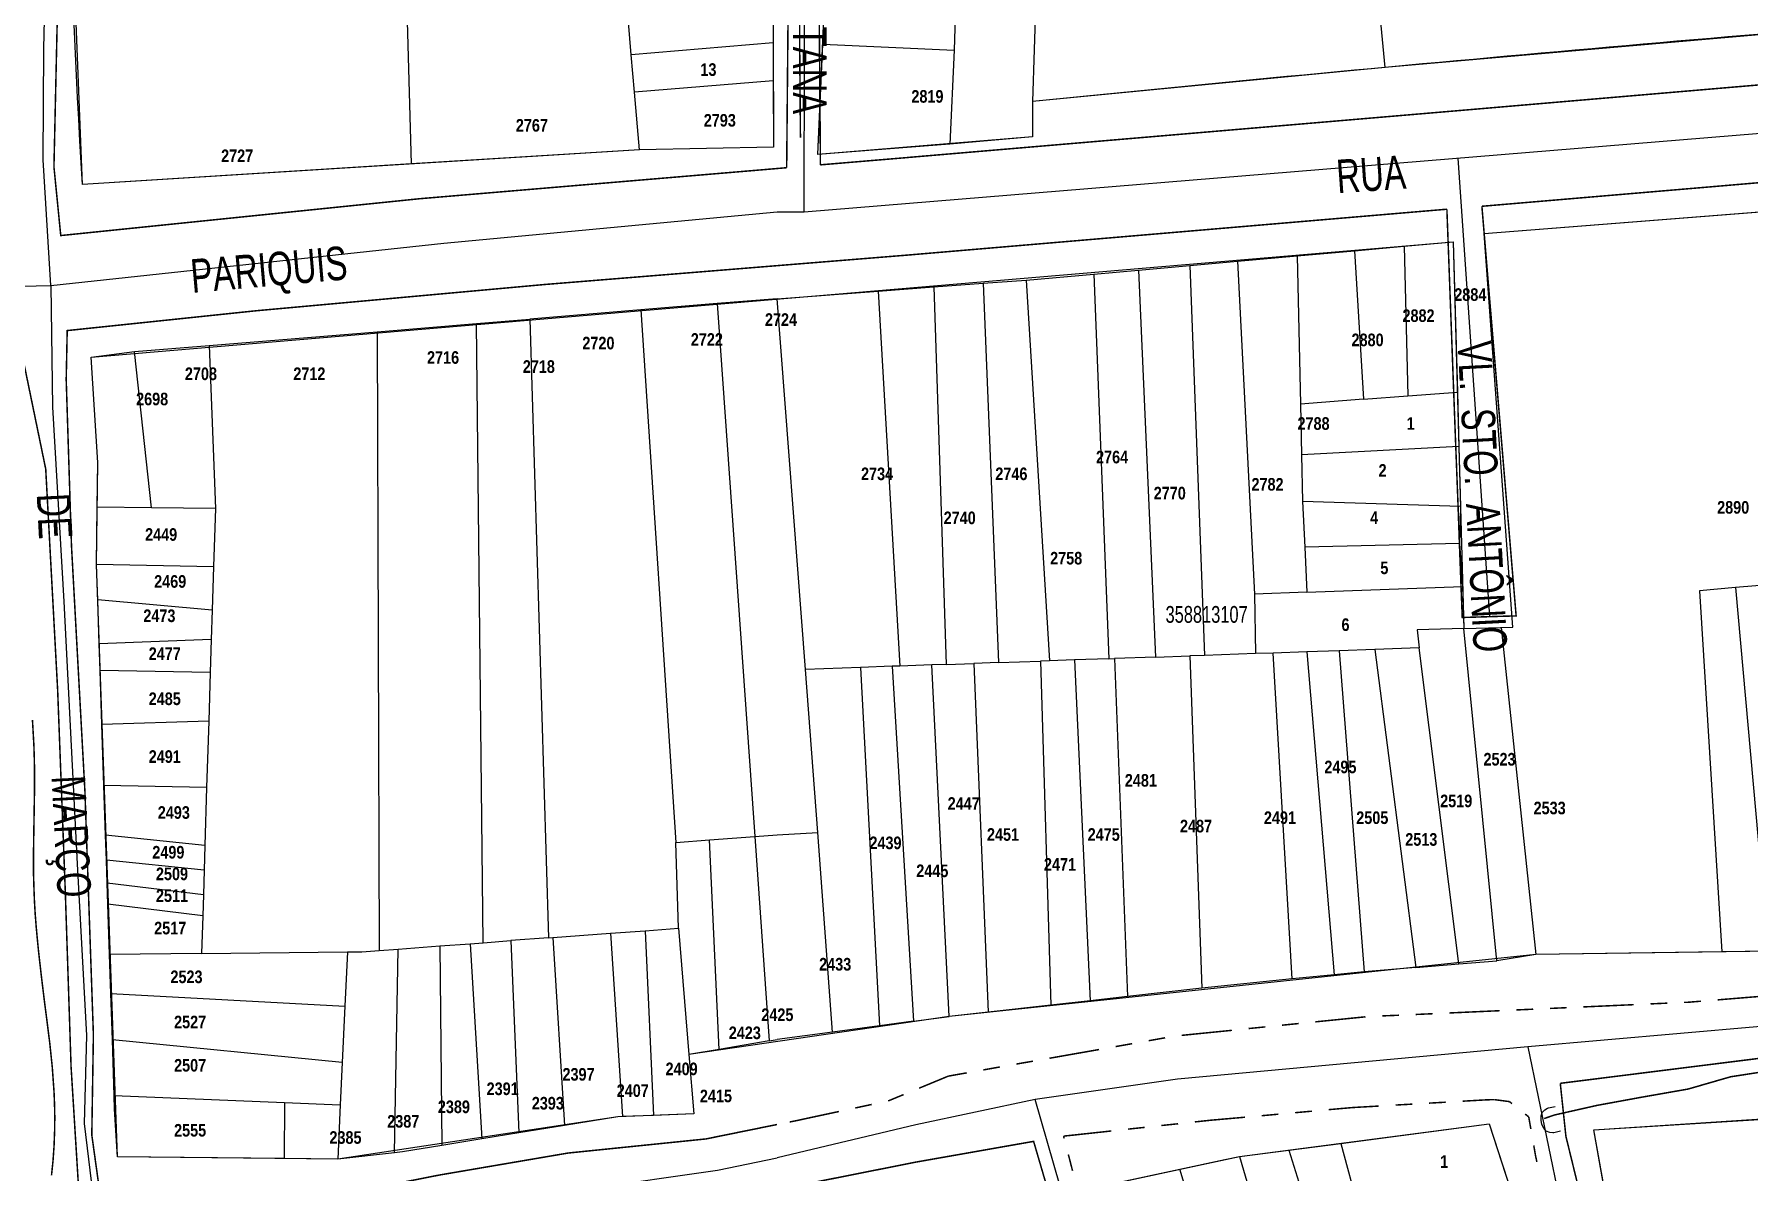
# Model space of a CAD drawing. Extents: x 201676 to 203188, y 4837754 to 4839005.
# Drawn here: x 202229.9 to 202434.2, y 4838535 to 4838670.6 of the extents above; entities that cross this region are included whole.
import ezdxf
from ezdxf.enums import TextEntityAlignment as Align

# ---------------------------------------------------------------- set-up
doc = ezdxf.new("R2010")
doc.units = 0
doc.header["$LTSCALE"] = 1.5
doc.header["$MEASUREMENT"] = 0
for name, pattern in [('PHANTOMX2', [5, 2.5, -0.5, 0.5, -0.5, 0.5, -0.5]), ('TRACO_05', [11, 7, -1, 0.5, -1, 0.5, -1]), ('TRACO_11', [8, 3, -1, 3, -1]), ('TRACO_25', [8, 3, -1, 1, -1, 1, -1])]:
    doc.linetypes.add(name, pattern=pattern)
for name, color, linetype in [('CD-MALHA-LOTES', 40, 'CONTINUOUS'), ('CD_TXT_QUADRA', 7, 'CONTINUOUS'), ('HD-CURSO-PERENE', 170, 'CONTINUOUS'), ('HD-VALAS-DRENOS', 170, 'TRACO_05'), ('RU-QUADRAS', 210, 'CONTINUOUS'), ('SV-EIXO-RUA-N-PAV', 6, 'CONTINUOUS'), ('SV-EIXO-RUA-PAV', 20, 'CONTINUOUS'), ('SV-PONTE-BUEIRO', 7, 'CONTINUOUS'), ('SV-RUA-NAO-PAV-S-GUIA-C-GUIA', 7, 'PHANTOMX2'), ('SV-RUA-PAVIM-S-GUIA-C-GUIA', 7, 'CONTINUOUS'), ('SV-TXT-RUA-N-PAV-S-GUIA-C-GUIA', 7, 'CONTINUOUS'), ('SV-TXT-RUA-PAV-S-GUIA-C-GUIA', 7, 'CONTINUOUS'), ('Th_NmrPort', 7, 'CONTINUOUS')]:
    doc.layers.add(name, color=color, linetype=linetype)
doc.styles.add('ARIAL', font='ARIAL.TTF')
doc.styles.get("Standard").update_dxf_attribs({"font": 'swisscbo.ttf'})

# ---------------------------------------------------------------- blocks, each defined once
blk = doc.blocks.new('COD119', base_point=(203168.731891, 4838570.090081))
at = {"layer": 'SV-PONTE-BUEIRO'}
blk.add_lwpolyline([(203167.221891, 4838568.090081), (203167.221891, 4838568.923414), (203167.221891, 4838569.048414), (203167.347724, 4838569.381748), (203167.599391, 4838569.756748), (203167.976891, 4838569.965081), (203168.480224, 4838570.090081), (203168.983558, 4838570.090081), (203169.486891, 4838569.965081), (203169.864391, 4838569.756748), (203170.116058, 4838569.381748), (203170.241891, 4838569.048414), (203170.241891, 4838568.923414), (203170.241891, 4838568.090081)], dxfattribs=at)

msp = doc.modelspace()

# ---------------------------------------------------------------- linework, layer by layer
at = {"layer": 'CD-MALHA-LOTES', "linetype": 'Continuous'}
for p, q in [((202386.62, 4838711.39), (202390.82, 4838666.65)), ((202350.37, 4838708.64), (202348.84, 4838662.6)), ((202273.59, 4838699.64), (202274.83, 4838655.16)), ((202235.68, 4838652.69), (202234.04, 4838693.97)), ((202323.86, 4838669.43), (202324.07, 4838674.28)), ((202301.05, 4838668.14), (202300.55, 4838674.01)), ((202317.93, 4838674.01), (202317.95, 4838669.57)), ((202339.68, 4838673.91), (202339.5, 4838668.71)), ((202448.1, 4838671.64), (202390.82, 4838666.65)), ((202317.95, 4838669.57), (202301.05, 4838668.14)), ((202301.43, 4838663.7), (202301.05, 4838668.14)), ((202317.95, 4838669.57), (202317.96, 4838665.06)), ((202323.29, 4838656.28), (202323.86, 4838669.43)), ((202323.86, 4838669.43), (202339.5, 4838668.71)), ((202339.5, 4838668.71), (202338.99, 4838657.5)), ((202390.82, 4838666.65), (202348.84, 4838662.6)), ((202317.96, 4838665.06), (202301.43, 4838663.7)), ((202317.96, 4838665.06), (202317.98, 4838657.14)), ((202302.01, 4838656.84), (202301.43, 4838663.7)), ((202348.84, 4838662.6), (202348.83, 4838658.38)), ((202348.83, 4838658.38), (202338.99, 4838657.5)), ((202302.01, 4838656.84), (202274.83, 4838655.16)), ((202317.98, 4838657.14), (202302.01, 4838656.84)), ((202338.99, 4838657.5), (202323.29, 4838656.28)), ((202274.83, 4838655.16), (202235.68, 4838652.69)), ((202402.66, 4838646.86), (202458.7, 4838651.26)), ((202393.12, 4838645.33), (202398.98, 4838645.85)), ((202398.98, 4838645.85), (202399.47, 4838627.95)), ((202406.09, 4838599.93), (202402.66, 4838646.86)), ((202367.61, 4838643.04), (202373.26, 4838643.55)), ((202373.26, 4838643.55), (202380.39, 4838644.19)), ((202373.26, 4838643.55), (202375.28, 4838603.85)), ((202380.39, 4838644.19), (202387.21, 4838644.8)), ((202380.39, 4838644.19), (202380.77, 4838626.52)), ((202387.21, 4838644.8), (202393.12, 4838645.33)), ((202387.21, 4838644.8), (202388.3, 4838627.1)), ((202393.12, 4838645.33), (202393.56, 4838627.5)), ((202348.09, 4838641.3), (202356.17, 4838642.02)), ((202356.17, 4838642.02), (202361.46, 4838642.49)), ((202356.17, 4838642.02), (202357.95, 4838596.15)), ((202361.46, 4838642.49), (202367.61, 4838643.04)), ((202361.46, 4838642.49), (202363.49, 4838596.34)), ((202367.61, 4838643.04), (202369.36, 4838596.55)), ((202318.41, 4838639.08), (202330.46, 4838639.99)), ((202330.46, 4838639.99), (202337.08, 4838640.48)), ((202330.46, 4838639.99), (202333.03, 4838595.28)), ((202337.08, 4838640.48), (202342.96, 4838640.92)), ((202337.08, 4838640.48), (202338.58, 4838595.47)), ((202342.96, 4838640.92), (202348.09, 4838641.3)), ((202342.96, 4838640.92), (202344.8, 4838595.69)), ((202348.09, 4838641.3), (202350.89, 4838595.9)), ((202302.18, 4838637.75), (202288.96, 4838636.65)), ((202311.29, 4838638.52), (202302.18, 4838637.75)), ((202302.18, 4838637.75), (202306.37, 4838574.25)), ((202318.41, 4838639.08), (202311.29, 4838638.52)), ((202311.29, 4838638.52), (202315.77, 4838574.95)), ((202321.81, 4838594.89), (202318.41, 4838639.08)), ((202270.77, 4838635.12), (202282.59, 4838636.11)), ((202282.59, 4838636.11), (202288.96, 4838636.65)), ((202283.38, 4838562.29), (202282.59, 4838636.11)), ((202288.96, 4838636.65), (202291.2, 4838562.88)), ((202241.86, 4838632.8), (202250.77, 4838633.52)), ((202250.77, 4838633.52), (202270.77, 4838635.12)), ((202250.77, 4838633.52), (202251.49, 4838614.07)), ((202270.77, 4838635.12), (202271, 4838561.37)), ((202236.7, 4838632.09), (202241.86, 4838632.8)), ((202237.49, 4838619.56), (202236.7, 4838632.09)), ((202243.9, 4838614.15), (202241.86, 4838632.8)), ((202388.3, 4838627.1), (202380.77, 4838626.52)), ((202388.3, 4838627.1), (202393.56, 4838627.5)), ((202393.56, 4838627.5), (202399.47, 4838627.95)), ((202399.47, 4838627.95), (202399.64, 4838621.44)), ((202380.77, 4838626.52), (202380.91, 4838620.46)), ((202399.64, 4838621.44), (202380.91, 4838620.46)), ((202399.64, 4838621.44), (202399.84, 4838614.3)), ((202237.42, 4838614.21), (202237.49, 4838619.56)), ((202380.91, 4838620.46), (202381.03, 4838614.9)), ((202381.03, 4838614.9), (202381.28, 4838609.47)), ((202399.84, 4838614.3), (202381.03, 4838614.9)), ((202237.34, 4838607.44), (202237.42, 4838614.21)), ((202243.9, 4838614.15), (202237.42, 4838614.21)), ((202251.49, 4838614.07), (202243.9, 4838614.15)), ((202251.49, 4838614.07), (202251.27, 4838607.15)), ((202399.84, 4838614.3), (202399.71, 4838609.9)), ((202399.71, 4838609.9), (202381.28, 4838609.47)), ((202381.28, 4838609.47), (202381.53, 4838604.08)), ((202399.71, 4838609.9), (202400.09, 4838604.75)), ((202237.34, 4838607.44), (202251.27, 4838607.15)), ((202237.34, 4838607.32), (202237.34, 4838607.44)), ((202237.48, 4838603.16), (202237.34, 4838607.32)), ((202251.27, 4838607.15), (202251.11, 4838601.93)), ((202381.53, 4838604.08), (202400.09, 4838604.75)), ((202400.09, 4838604.75), (202400.22, 4838599.76)), ((202432.6, 4838604.63), (202428.31, 4838604.24)), ((202436.96, 4838605.02), (202432.6, 4838604.63)), ((202432.6, 4838604.63), (202436.49, 4838561.27)), ((202251.11, 4838601.93), (202237.48, 4838603.16)), ((202237.65, 4838597.93), (202237.48, 4838603.16)), ((202381.53, 4838604.08), (202375.28, 4838603.85)), ((202375.28, 4838603.85), (202375.4, 4838596.76)), ((202428.31, 4838604.24), (202430.99, 4838561.2)), ((202251.11, 4838601.93), (202251, 4838598.43)), ((202400.22, 4838599.76), (202394.68, 4838599.59)), ((202394.68, 4838599.59), (202394.92, 4838597.46)), ((202400.22, 4838599.76), (202404.69, 4838599.89)), ((202404.17, 4838560.14), (202400.22, 4838599.76)), ((202404.69, 4838599.89), (202406.09, 4838599.93)), ((202404.69, 4838599.89), (202408.82, 4838560.89)), ((202251, 4838598.43), (202237.65, 4838597.93)), ((202237.76, 4838594.76), (202237.65, 4838597.93)), ((202251, 4838598.43), (202250.88, 4838594.52)), ((202363.49, 4838596.34), (202367.6, 4838596.49)), ((202369.36, 4838596.55), (202367.6, 4838596.49)), ((202367.6, 4838596.49), (202369.04, 4838556.88)), ((202375.4, 4838596.76), (202369.36, 4838596.55)), ((202377.51, 4838596.83), (202375.4, 4838596.76)), ((202381.55, 4838596.97), (202377.51, 4838596.83)), ((202379.79, 4838557.97), (202377.51, 4838596.83)), ((202385.38, 4838597.11), (202381.55, 4838596.97)), ((202381.55, 4838596.97), (202384.78, 4838558.47)), ((202389.63, 4838597.26), (202385.38, 4838597.11)), ((202385.38, 4838597.11), (202388.38, 4838558.81)), ((202394.92, 4838597.46), (202389.63, 4838597.26)), ((202389.63, 4838597.26), (202394.51, 4838559.33)), ((202399.63, 4838559.76), (202394.92, 4838597.46)), ((202250.88, 4838594.52), (202237.76, 4838594.76)), ((202237.97, 4838588.32), (202237.76, 4838594.76)), ((202250.88, 4838594.52), (202250.7, 4838588.71)), ((202328.36, 4838595.12), (202321.81, 4838594.89)), ((202323.26, 4838575.43), (202321.81, 4838594.89)), ((202332.14, 4838595.25), (202328.36, 4838595.12)), ((202328.36, 4838595.12), (202330.6, 4838552.4)), ((202333.03, 4838595.28), (202332.14, 4838595.25)), ((202332.14, 4838595.25), (202334.68, 4838552.96)), ((202336.84, 4838595.41), (202333.03, 4838595.28)), ((202338.58, 4838595.47), (202336.84, 4838595.41)), ((202338.9, 4838553.49), (202336.84, 4838595.41)), ((202338.58, 4838595.47), (202341.85, 4838595.59)), ((202344.8, 4838595.69), (202341.85, 4838595.59)), ((202341.85, 4838595.59), (202343.57, 4838554.01)), ((202344.8, 4838595.69), (202349.81, 4838595.87)), ((202350.89, 4838595.9), (202349.81, 4838595.87)), ((202349.81, 4838595.87), (202351.03, 4838554.85)), ((202353.84, 4838596.01), (202350.89, 4838595.9)), ((202357.95, 4838596.15), (202353.84, 4838596.01)), ((202353.84, 4838596.01), (202355.71, 4838555.38)), ((202357.95, 4838596.15), (202358.62, 4838596.17)), ((202363.49, 4838596.34), (202358.62, 4838596.17)), ((202358.62, 4838596.17), (202360.15, 4838555.88)), ((202250.7, 4838588.71), (202237.97, 4838588.32)), ((202238.21, 4838581.04), (202237.97, 4838588.32)), ((202250.7, 4838588.71), (202250.45, 4838580.79)), ((202250.45, 4838580.79), (202238.21, 4838581.04)), ((202238.41, 4838575.13), (202238.21, 4838581.04)), ((202250.45, 4838580.79), (202250.24, 4838573.9)), ((202250.24, 4838573.9), (202238.41, 4838575.13)), ((202238.51, 4838572.12), (202238.41, 4838575.13)), ((202306.37, 4838574.25), (202310.37, 4838574.55)), ((202306.69, 4838564.03), (202306.37, 4838574.25)), ((202310.37, 4838574.55), (202315.77, 4838574.95)), ((202311.51, 4838549.56), (202310.37, 4838574.55)), ((202315.77, 4838574.95), (202318.43, 4838575.15)), ((202315.77, 4838574.95), (202317.48, 4838550.58)), ((202318.43, 4838575.15), (202323.26, 4838575.43)), ((202325, 4838551.64), (202323.26, 4838575.43)), ((202250.15, 4838570.96), (202238.51, 4838572.12)), ((202238.6, 4838569.38), (202238.51, 4838572.12)), ((202250.24, 4838573.9), (202250.15, 4838570.96)), ((202250.15, 4838570.96), (202250.06, 4838568.01)), ((202250.06, 4838568.01), (202238.6, 4838569.38)), ((202238.68, 4838566.9), (202238.6, 4838569.38)), ((202250.06, 4838568.01), (202249.98, 4838565.49)), ((202249.98, 4838565.49), (202238.68, 4838566.9)), ((202238.88, 4838560.91), (202238.68, 4838566.9)), ((202249.98, 4838565.49), (202249.84, 4838561.02)), ((202298.55, 4838563.42), (202302.7, 4838563.73)), ((202302.7, 4838563.73), (202306.69, 4838564.03)), ((202302.7, 4838563.73), (202303.71, 4838541.7)), ((202306.69, 4838564.03), (202307.92, 4838548.95)), ((202273.27, 4838561.54), (202278.23, 4838561.91)), ((202278.23, 4838561.91), (202281.85, 4838562.18)), ((202278.23, 4838561.91), (202278.48, 4838538.13)), ((202281.85, 4838562.18), (202283.38, 4838562.29)), ((202281.85, 4838562.18), (202283.23, 4838538.9)), ((202283.38, 4838562.29), (202286.69, 4838562.54)), ((202291.2, 4838562.88), (202286.69, 4838562.54)), ((202286.69, 4838562.54), (202287.64, 4838539.62)), ((202291.2, 4838562.88), (202291.68, 4838562.91)), ((202291.68, 4838562.91), (202298.55, 4838563.42)), ((202291.68, 4838562.91), (202293.08, 4838540.5)), ((202298.55, 4838563.42), (202299.99, 4838541.56)), ((202249.84, 4838561.02), (202238.88, 4838560.91)), ((202239.03, 4838556.24), (202238.88, 4838560.91)), ((202249.84, 4838561.02), (202267.22, 4838561.2)), ((202267.22, 4838561.2), (202266.92, 4838554.73)), ((202267.22, 4838561.2), (202268.93, 4838561.22)), ((202268.93, 4838561.22), (202271, 4838561.37)), ((202271, 4838561.37), (202273.27, 4838561.54)), ((202272.82, 4838537.25), (202273.27, 4838561.54)), ((202394.51, 4838559.33), (202399.63, 4838559.76)), ((202399.63, 4838559.76), (202404.17, 4838560.14)), ((202408.82, 4838560.89), (202404.17, 4838560.14)), ((202430.99, 4838561.2), (202408.82, 4838560.89)), ((202436.49, 4838561.27), (202430.99, 4838561.2)), ((202379.79, 4838557.97), (202369.04, 4838556.88)), ((202384.78, 4838558.47), (202379.79, 4838557.97)), ((202388.38, 4838558.81), (202384.78, 4838558.47)), ((202394.51, 4838559.33), (202388.38, 4838558.81)), ((202239.03, 4838556.24), (202266.92, 4838554.73)), ((202239.22, 4838550.72), (202239.03, 4838556.24)), ((202360.15, 4838555.88), (202355.71, 4838555.38)), ((202369.04, 4838556.88), (202360.15, 4838555.88)), ((202266.92, 4838554.73), (202266.61, 4838548.01)), ((202343.57, 4838554.01), (202338.9, 4838553.49)), ((202351.03, 4838554.85), (202343.57, 4838554.01)), ((202355.71, 4838555.38), (202351.03, 4838554.85)), ((202325, 4838551.64), (202318.44, 4838550.75)), ((202330.6, 4838552.4), (202325, 4838551.64)), ((202334.68, 4838552.96), (202330.6, 4838552.4)), ((202334.68, 4838552.96), (202338.9, 4838553.49)), ((202266.61, 4838548.01), (202239.22, 4838550.72)), ((202239.44, 4838544.06), (202239.22, 4838550.72)), ((202311.51, 4838549.56), (202307.92, 4838548.95)), ((202317.48, 4838550.58), (202311.51, 4838549.56)), ((202317.48, 4838550.58), (202318.44, 4838550.75)), ((202266.61, 4838548.01), (202266.38, 4838542.95)), ((202307.92, 4838548.95), (202308.49, 4838541.89)), ((202239.44, 4838544.06), (202259.73, 4838543.23)), ((202239.49, 4838542.46), (202239.44, 4838544.06)), ((202239.85, 4838536.78), (202239.49, 4838542.46)), ((202259.73, 4838543.23), (202259.67, 4838536.56)), ((202259.73, 4838543.23), (202266.38, 4838542.95)), ((202266.38, 4838542.95), (202266.08, 4838536.48)), ((202299.46, 4838541.54), (202293.08, 4838540.5)), ((202299.99, 4838541.56), (202299.46, 4838541.54)), ((202303.71, 4838541.7), (202299.99, 4838541.56)), ((202308.49, 4838541.89), (202303.71, 4838541.7)), ((202415.71, 4838540), (202444.33, 4838541.79)), ((202287.64, 4838539.62), (202283.23, 4838538.9)), ((202293.08, 4838540.5), (202287.64, 4838539.62)), ((202385.57, 4838538.37), (202403.24, 4838540.69)), ((202403.24, 4838540.69), (202405.2, 4838534.68)), ((202418.17, 4838526.28), (202415.71, 4838540)), ((202272.82, 4838537.25), (202266.08, 4838536.48)), ((202273.79, 4838537.37), (202272.82, 4838537.25)), ((202278.48, 4838538.13), (202273.79, 4838537.37)), ((202283.23, 4838538.9), (202278.48, 4838538.13)), ((202373.53, 4838536.79), (202379.4, 4838537.56)), ((202379.4, 4838537.56), (202385.57, 4838538.37)), ((202379.4, 4838537.56), (202382.11, 4838528.79)), ((202385.57, 4838538.37), (202387.78, 4838530.23)), ((202259.67, 4838536.56), (202239.85, 4838536.78)), ((202266.08, 4838536.48), (202259.67, 4838536.56)), ((202358.27, 4838533.53), (202366.41, 4838535.3)), ((202366.41, 4838535.3), (202371.77, 4838536.46)), ((202369.37, 4838525.54), (202366.41, 4838535.3)), ((202371.77, 4838536.46), (202373.53, 4838536.79)), ((202373.53, 4838536.79), (202376.27, 4838527.3))]:
    msp.add_line(p, q, dxfattribs=at)
at = {"layer": 'HD-CURSO-PERENE', "const_width": 0.18}
msp.add_lwpolyline([(202231.97, 4838534.57), (202232.15, 4838536.31), (202232.27, 4838538.02), (202232.34, 4838539.86), (202232.36, 4838541.46), (202232.33, 4838543.01), (202232.27, 4838544.52), (202232.06, 4838547.46), (202231.76, 4838550.33), (202231.4, 4838553.19), (202231.14, 4838555.19), (202230.78, 4838558.14), (202230.44, 4838561.12), (202230.29, 4838562.63), (202230.15, 4838564.13), (202230.03, 4838565.65), (202229.94, 4838567.16), (202229.88, 4838568.67), (202229.83, 4838570.35), (202229.82, 4838571.85), (202229.83, 4838573.36), (202229.85, 4838574.86), (202229.9, 4838577.86), (202229.95, 4838580.85), (202229.93, 4838583.84), (202229.87, 4838585.85), (202229.7, 4838588.84)], dxfattribs=at)
at = {"layer": 'HD-VALAS-DRENOS', "const_width": 0.18}
for points in [[(202321.35, 4838728.77), (202321.52, 4838713.96), (202321.12, 4838693.2), (202321.11, 4838668.98), (202321.2, 4838658.27)], [(202496.19, 4838551.25), (202490.64, 4838551.2), (202485.01, 4838550.31), (202479.96, 4838550.4), (202474.75, 4838550.2), (202469.44, 4838549.85), (202463.94, 4838550.06), (202458.6, 4838548.76), (202453.24, 4838548.61), (202448.14, 4838548.6), (202442.87, 4838548), (202437.19, 4838547.11), (202432.02, 4838546.31), (202426.97, 4838544.85), (202421.34, 4838543.86), (202416.11, 4838542.9), (202411.02, 4838541.75), (202409.81, 4838541.33)]]:
    msp.add_lwpolyline(points, dxfattribs=at)
at = {"layer": 'RU-QUADRAS', "color": 6, "linetype": 'Continuous'}
for points in [[(202317.8, 4838723.86), (202317.98, 4838657.14), (202302.01, 4838656.84), (202235.68, 4838652.69, -0.026041), (202234.56, 4838735.92)], [(202478.23, 4838674.07, 0.005746), (202348.84, 4838662.6), (202348.83, 4838658.38), (202323.29, 4838656.28), (202326.31, 4838725.77, 0.01641)]]:
    msp.add_lwpolyline(points, format="xyb", dxfattribs=at)
for points in [[(202451.33, 4838561.48), (202408.82, 4838560.89), (202338.9, 4838553.49), (202307.92, 4838548.95), (202308.49, 4838541.89), (202299.46, 4838541.54), (202266.08, 4838536.48), (202239.85, 4838536.78), (202237.34, 4838607.44), (202237.49, 4838619.56), (202236.7, 4838632.09), (202398.98, 4838645.85), (202400.22, 4838599.76), (202406.09, 4838599.93), (202402.66, 4838646.86), (202477.37, 4838652.72)], [(202354.24, 4838532.66), (202373.53, 4838536.79), (202403.24, 4838540.69), (202435.37, 4838441.88)]]:
    msp.add_lwpolyline(points, dxfattribs=at)
msp.add_lwpolyline([(202415.71, 4838540), (202500.09, 4838545.5), (202505.25, 4838514.93), (202516.72, 4838453.25), (202445.4, 4838435.36, -0.023689), (202434.34, 4838468.33), (202418.17, 4838526.28)], format="xyb", close=True, dxfattribs=at)
at = {"layer": 'SV-EIXO-RUA-N-PAV'}
for points in [[(202321.64, 4838649.45), (202321.79, 4838726.43), (202321.87, 4838729.45), (202352.66, 4838730.62), (202389.04, 4838732.02)], [(202399.53, 4838655.85), (202403.31, 4838601.17)], [(202614.15, 4838560.23), (202589.51, 4838558.11), (202541.6, 4838557.1), (202502.23, 4838556.81), (202498.47, 4838557.34), (202465.01, 4838555.21), (202435.16, 4838552.26), (202407.88, 4838549.87), (202366.13, 4838546.01), (202349.15, 4838543.6), (202334.96, 4838540.58), (202318.41, 4838536.63)], [(202407.88, 4838549.87), (202411.57, 4838531.99), (202418.02, 4838506.38), (202424.28, 4838484.73), (202433.31, 4838455.98), (202438.84, 4838439.86), (202441.88, 4838430.46), (202447.13, 4838413.97), (202451, 4838399.23), (202451.19, 4838394.43), (202445.47, 4838392.59), (202429.07, 4838389.83), (202414.15, 4838387.62), (202401.06, 4838386.33), (202391.67, 4838387.62), (202389.64, 4838391.3), (202381.16, 4838390.56), (202365.32, 4838391.67), (202349.84, 4838393.14), (202338.41, 4838394.07), (202318.41, 4838395.71)], [(202318.41, 4838471.95), (202333.25, 4838473.78), (202348.01, 4838475.75), (202355.79, 4838477.2), (202365.7, 4838479.19), (202367.53, 4838480.2), (202362.51, 4838497.24), (202349.15, 4838543.6)], [(202226.89, 4838518.19), (202231.22, 4838519.77), (202234.91, 4838522.57), (202237.74, 4838525.37), (202246.73, 4838525.31), (202264.57, 4838528.48), (202277.2, 4838530.92), (202295.78, 4838532.95), (202311.33, 4838535.17), (202318.41, 4838536.63)]]:
    msp.add_lwpolyline(points, dxfattribs=at)
at = {"layer": 'SV-EIXO-RUA-PAV'}
for points in [[(202231.87, 4838640.66), (202230.99, 4838655.64), (202231.07, 4838668.93), (202231.39, 4838682.67), (202230.99, 4838698.41), (202230.51, 4838708.66), (202230.27, 4838717.36), (202230.11, 4838730.49), (202229.79, 4838745.74)], [(202318.41, 4838649.42), (202321.64, 4838649.45), (202487.72, 4838663.1), (202605.04, 4838673.59), (202716.03, 4838681.01), (202761.88, 4838683.34), (202785.75, 4838684.36), (202871.72, 4838690.21), (202966.43, 4838697.39), (203032.73, 4838704.52), (203101.57, 4838709.29), (203154.26, 4838712.99), (203154.95, 4838713.05)], [(201754.17, 4838629.63), (201754.97, 4838629.6), (201836.2, 4838630.11), (201847.72, 4838628.58), (201973.39, 4838629.23), (202028.87, 4838628.83), (202048.87, 4838629.38), (202062.39, 4838629.86), (202081.6, 4838630.62), (202103.2, 4838632.16), (202133.82, 4838634.47), (202138.5, 4838634.62), (202168.44, 4838636.51), (202172.88, 4838636.89), (202217.95, 4838640.35), (202231.87, 4838640.66), (202278.72, 4838645.72), (202318.41, 4838649.42)], [(202231.87, 4838640.66), (202232.08, 4838626.16), (202233.42, 4838602.99), (202235.04, 4838571.72), (202236.12, 4838551.24), (202235.85, 4838540.73), (202237.74, 4838525.37)]]:
    msp.add_lwpolyline(points, dxfattribs=at)
at = {"layer": 'SV-RUA-NAO-PAV-S-GUIA-C-GUIA', "linetype": 'TRACO_25', "const_width": 0.18, "flags": 128}
for points in [[(202323.58, 4838655.04), (202323.13, 4838712.46), (202323.08, 4838728.22), (202389.6, 4838729.54), (202389.13, 4838734.06), (202351.27, 4838732.33), (202323.37, 4838731.96), (202319.07, 4838731.83), (202318.87, 4838729.45), (202318.37, 4838729.45)], [(202319.56, 4838654.7), (202319.86, 4838687.88), (202319.91, 4838723.3), (202318.41, 4838723.28)], [(202402.39, 4838650.1), (202406.47, 4838601.26), (202404.59, 4838601.21), (202400.05, 4838601.07), (202399.9, 4838604.88), (202399.71, 4838609.9), (202399.51, 4838615.46), (202399.24, 4838622.39), (202399, 4838628.79), (202398.22, 4838649.75)], [(202411.73, 4838545.53), (202443.57, 4838549.53), (202462.93, 4838551.29), (202482.96, 4838552.17), (202497.49, 4838553.01), (202500.28, 4838552.53)], [(202517.53, 4838453.72), (202516.95, 4838452.84), (202444.23, 4838432.53), (202439.08, 4838444.93), (202430.56, 4838470.09), (202423.38, 4838494.96), (202416.96, 4838520.56), (202412.4, 4838539.21), (202411.73, 4838545.53)], [(202318.41, 4838540.62), (202309.94, 4838538.9), (202293.53, 4838537.22), (202278.2, 4838534.6), (202263.36, 4838531.67), (202252.89, 4838529.36), (202244.49, 4838529.55), (202239.45, 4838530.19)], [(202318.41, 4838532.85), (202334.97, 4838536.14), (202348.98, 4838538.61), (202358.45, 4838506.28), (202360.42, 4838499.56), (202364.41, 4838485.94), (202365.63, 4838482.28), (202364.6, 4838481.47), (202358.82, 4838480.43), (202347.37, 4838477.3), (202333.81, 4838475.43), (202319.41, 4838473.69), (202318.41, 4838473.54)]]:
    msp.add_lwpolyline(points, dxfattribs=at)
at = {"layer": 'SV-RUA-NAO-PAV-S-GUIA-C-GUIA', "const_width": 0.18}
for points in [[(202436.45, 4838555.97), (202430.47, 4838555.48)], [(202388.52, 4838553.46), (202382.55, 4838552.86)], [(202392.52, 4838553.65), (202390.52, 4838553.57)], [(202396.51, 4838553.83), (202394.51, 4838553.74)], [(202404.5, 4838554.19), (202398.51, 4838553.92)], [(202408.5, 4838554.37), (202406.5, 4838554.28)], [(202412.5, 4838554.55), (202410.5, 4838554.46)], [(202420.49, 4838554.91), (202414.49, 4838554.64)], [(202424.48, 4838555.09), (202422.48, 4838555)], [(202427.07, 4838555.2), (202426.48, 4838555.18)], [(202427.48, 4838555.24), (202427.07, 4838555.2)], [(202428.48, 4838555.32), (202427.48, 4838555.24)], [(202372.6, 4838551.85), (202366.63, 4838551.25)], [(202376.58, 4838552.26), (202374.59, 4838552.06)], [(202380.56, 4838552.66), (202378.57, 4838552.46)], [(202356.78, 4838549.56), (202350.87, 4838548.52)], [(202360.72, 4838550.26), (202358.75, 4838549.91)], [(202364.65, 4838550.96), (202362.69, 4838550.61)], [(202344.96, 4838547.48), (202342.99, 4838547.13)], [(202348.9, 4838548.17), (202346.93, 4838547.83)], [(202338.82, 4838546.39), (202335.34, 4838544.95)], [(202339.05, 4838546.43), (202338.82, 4838546.39)], [(202341.02, 4838546.78), (202339.05, 4838546.43)], [(202331.68, 4838543.44), (202331.64, 4838543.43)], [(202332.57, 4838543.81), (202331.68, 4838543.44)], [(202333.49, 4838544.19), (202332.57, 4838543.81)], [(202398.09, 4838543.28), (202396.09, 4838543.17)], [(202403.07, 4838543.57), (202400.09, 4838543.4)], [(202403.08, 4838543.57), (202403.07, 4838543.57)], [(202403.93, 4838543.58), (202403.08, 4838543.57)], [(202404.08, 4838543.56), (202403.93, 4838543.58)], [(202405.68, 4838543.35), (202404.08, 4838543.56)], [(202405.98, 4838543.11), (202405.68, 4838543.35)], [(202321.87, 4838541.33), (202321.01, 4838541.14)], [(202325.78, 4838542.17), (202321.87, 4838541.33)], [(202329.69, 4838543.01), (202327.73, 4838542.59)], [(202374.16, 4838541.49), (202370.18, 4838541.14)], [(202378.14, 4838541.85), (202376.15, 4838541.67)], [(202382.13, 4838542.21), (202380.14, 4838542.03)], [(202386.84, 4838542.63), (202384.12, 4838542.39)], [(202387.11, 4838542.65), (202386.84, 4838542.63)], [(202390.1, 4838542.82), (202387.11, 4838542.65)], [(202394.1, 4838543.05), (202392.1, 4838542.94)], [(202407.97, 4838541.53), (202407.55, 4838541.87)], [(202408.05, 4838541.08), (202407.97, 4838541.53)], [(202321.01, 4838541.14), (202319.91, 4838540.92)], [(202353.27, 4838539.31), (202352.55, 4838539.24)], [(202352.55, 4838539.24), (202352.62, 4838538.97)], [(202358.25, 4838539.85), (202353.27, 4838539.31)], [(202362.22, 4838540.28), (202360.23, 4838540.07)], [(202366.2, 4838540.71), (202364.21, 4838540.5)], [(202369.89, 4838541.11), (202368.19, 4838540.93)], [(202370.18, 4838541.14), (202369.89, 4838541.11)], [(202408.22, 4838540.09), (202408.05, 4838541.08)], [(202408.78, 4838536.91), (202408.57, 4838538.12)], [(202353.12, 4838537.04), (202353.62, 4838535.1)], [(202408.94, 4838536.16), (202408.78, 4838536.91)]]:
    msp.add_lwpolyline(points, dxfattribs=at)
at = {"layer": 'SV-RUA-PAVIM-S-GUIA-C-GUIA', "linetype": 'TRACO_11', "const_width": 0.18, "flags": 128}
for points in [[(202231.45, 4838745.74), (202231.57, 4838743.27), (202232.71, 4838708.21), (202232.79, 4838678.44), (202232.26, 4838654.79), (202233.07, 4838646.61), (202275.82, 4838651), (202318.41, 4838654.6)], [(202228, 4838634.69), (202231.28, 4838618.77), (202232.7, 4838592.43), (202233.61, 4838568.44), (202234.3, 4838547.5), (202235.36, 4838530.41), (202234.99, 4838526.41), (202231.65, 4838521.76), (202227.61, 4838520.42), (202223.64, 4838521.43)], [(202233.83, 4838634.87), (202233.72, 4838629.43), (202234.35, 4838609.59), (202235.95, 4838580.33), (202236.96, 4838551.33), (202236.77, 4838539.37), (202237.72, 4838532.54), (202239.45, 4838530.19)]]:
    msp.add_lwpolyline(points, dxfattribs=at)
at = {"layer": 'SV-RUA-PAVIM-S-GUIA-C-GUIA', "const_width": 0.18}
for points in [[(202467.29, 4838667.3), (202400.94, 4838661.62)], [(202400.94, 4838661.62), (202333.89, 4838655.91)], [(202333.94, 4838655.91), (202323.58, 4838655.04)], [(202333.89, 4838655.91), (202333.94, 4838655.91)], [(202429.54, 4838652.41), (202479.09, 4838656.66)], [(202402.39, 4838650.1), (202429.54, 4838652.41)]]:
    msp.add_lwpolyline(points, dxfattribs=at)
at = {"layer": 'SV-RUA-PAVIM-S-GUIA-C-GUIA', "linetype": 'Continuous', "const_width": 0.18, "flags": 128}
for points in [[(202319.56, 4838654.7), (202318.41, 4838654.6)], [(202318.41, 4838643.02), (202333.71, 4838644.26), (202387.97, 4838648.88), (202398.22, 4838649.75)], [(202318.41, 4838643.02), (202290.68, 4838640.77), (202256.32, 4838637.64), (202233.84, 4838635.28), (202233.83, 4838634.87)]]:
    msp.add_lwpolyline(points, dxfattribs=at)

# ---------------------------------------------------------------- block references
at = {"layer": 'SV-PONTE-BUEIRO', "rotation": 102}
msp.add_blockref('COD119', (202409.49, 4838540.88), dxfattribs=at)

# ---------------------------------------------------------------- texts
at = {"layer": 'CD_TXT_QUADRA', "linetype": 'Continuous', "style": 'ARIAL', "width": 0.7}
msp.add_text('358813107', height=2, dxfattribs=at).set_placement((202364.7, 4838600.44))
at = {"layer": 'SV-TXT-RUA-N-PAV-S-GUIA-C-GUIA', "style": 'ARIAL', "width": 0.7}
for s, rotation, p in [('VL.                      LUZITANA', 270, (202320.31, 4838709.77)), ('VL.  STO.  ANTÔNIO', 273, (202399.49, 4838633.94))]:
    msp.add_text(s, height=4, rotation=rotation, dxfattribs=at).set_placement(p)
at = {"layer": 'SV-TXT-RUA-PAV-S-GUIA-C-GUIA', "style": 'ARIAL', "width": 0.7}
for s, rotation, p in [('RUA', 4, (202385.2, 4838651.64)), ('PARIQUIS', 5, (202248.73, 4838639.77)), ('DE                          MARÇO', 273, (202230.2, 4838615.77))]:
    msp.add_text(s, height=4, rotation=rotation, dxfattribs=at).set_placement(p)
at = {"layer": 'Th_NmrPort', "color": 1}
for s, p in [('13', (202309.28, 4838666.4)), ('2819', (202334.42, 4838663.2)), ('2767', (202287.29, 4838659.75)), ('2793', (202309.68, 4838660.35)), ('2727', (202252.18, 4838656.12)), ('2884', (202399.1, 4838639.57)), ('2724', (202316.97, 4838636.59)), ('2882', (202392.93, 4838637.06)), ('2720', (202295.22, 4838633.79)), ('2722', (202308.14, 4838634.22)), ('2880', (202386.86, 4838634.17)), ('2716', (202276.71, 4838632.07)), ('2718', (202288.12, 4838630.99)), ('2708', (202247.86, 4838630.13)), ('2712', (202260.78, 4838630.13)), ('2698', (202242.05, 4838627.12)), ('2788', (202380.42, 4838624.2)), ('1', (202393.42, 4838624.2)), ('2764', (202356.42, 4838620.2)), ('2734', (202328.42, 4838618.2)), ('2746', (202344.42, 4838618.2)), ('2', (202390.08, 4838618.61)), ('2782', (202374.94, 4838616.95)), ('2770', (202363.29, 4838615.9)), ('2890', (202430.42, 4838614.2)), ('2740', (202338.26, 4838612.95)), ('4', (202389.08, 4838612.98)), ('2449', (202243.12, 4838610.97)), ('2758', (202350.95, 4838608.14)), ('5', (202390.29, 4838606.99)), ('2469', (202244.2, 4838605.37)), ('2473', (202242.91, 4838601.28)), ('6', (202385.66, 4838600.22)), ('2477', (202243.55, 4838596.76)), ('2485', (202243.55, 4838591.38)), ('2491', (202243.55, 4838584.49)), ('2523', (202402.58, 4838584.17)), ('2481', (202359.85, 4838581.65)), ('2495', (202383.62, 4838583.25)), ('2493', (202244.63, 4838577.82)), ('2447', (202338.74, 4838578.89)), ('2519', (202397.42, 4838579.2)), ('2533', (202408.55, 4838578.36)), ('2487', (202366.42, 4838576.2)), ('2491', (202376.42, 4838577.2)), ('2505', (202387.42, 4838577.2)), ('2439', (202329.42, 4838574.2)), ('2451', (202343.42, 4838575.2)), ('2475', (202355.42, 4838575.2)), ('2513', (202393.26, 4838574.61)), ('2499', (202243.98, 4838573.08)), ('2471', (202350.21, 4838571.63)), ('2509', (202244.41, 4838570.5)), ('2445', (202335, 4838570.87)), ('2511', (202244.41, 4838567.91)), ('2517', (202244.2, 4838564.04)), ('2433', (202323.43, 4838559.73)), ('2523', (202246.14, 4838558.23)), ('2527', (202246.57, 4838552.84)), ('2425', (202316.54, 4838553.71)), ('2423', (202312.66, 4838551.55)), ('2507', (202246.57, 4838547.68)), ('2409', (202305.13, 4838547.25)), ('2391', (202283.81, 4838544.88)), ('2397', (202292.85, 4838546.6)), ('2407', (202299.31, 4838544.66)), ('2389', (202278, 4838542.73)), ('2393', (202289.19, 4838543.16)), ('2415', (202309.22, 4838544.02)), ('2387', (202271.97, 4838541)), ('2555', (202246.57, 4838539.93)), ('2385', (202265.08, 4838539.07)), ('1', (202397.42, 4838536.2))]:
    msp.add_text(s, height=1.5, dxfattribs=at).set_placement(p, align=Align.MIDDLE_LEFT)

doc.saveas('drawing.dxf')
